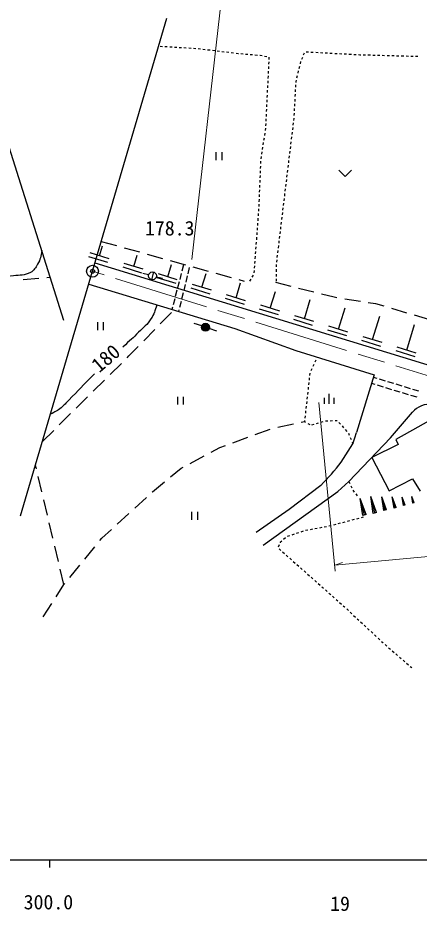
# Model space of a CAD drawing. Units: millimetres, scale not verified. Extents: x 40000 to 680000, y 20000 to 380000.
# Drawn here: x 363994 to 414571, y 198520 to 311100 of the extents above; entities that cross this region are included whole.
import ezdxf
from ezdxf.enums import TextEntityAlignment as Align

# ---------------------------------------------------------------- set-up
doc = ezdxf.new("R2010")
doc.units = ezdxf.units.MM
doc.header["$LTSCALE"] = 1000
doc.header["$PDMODE"] = 32
doc.header["$PDSIZE"] = 500
doc.linetypes.add('CHAIN', pattern=[18.5, 12, -1.5, 3.5, -1.5])
for name, color, linetype, lineweight in [('M-BGD', 7, 'Continuous', 25), ('M-BMK', 2, 'CHAIN', 13), ('M-BMK-SRVR', 3, 'Continuous', 25), ('M-STR-HTXT', 7, 'Continuous', 13), ('M-TTL-BAND', 7, 'Continuous', 25)]:
    doc.layers.add(name, color=color, linetype=linetype, lineweight=lineweight)
doc.layers.add('M-OTRS', color=6, linetype='Continuous')
doc.styles.add('ＭＳ ゴシック', font='')
doc.styles.get('ＭＳ ゴシック').set_extended_font_data('MS Gothic')

msp = doc.modelspace()

# ---------------------------------------------------------------- linework, layer by layer
at = {"layer": 'M-BGD'}
for p, q in [((382234, 307468), (381934, 307486)), ((382833, 307431), (382533, 307450)), ((383431, 307395), (383132, 307413)), ((384030, 307358), (383731, 307376)), ((384629, 307322), (384330, 307340)), ((385228, 307285), (384929, 307303)), ((385827, 307248), (385527, 307267)), ((386426, 307212), (386126, 307230)), ((387023, 307154), (386725, 307189)), ((387618, 307082), (387321, 307118)), ((388214, 307010), (387916, 307046)), ((388810, 306938), (388512, 306974)), ((389405, 306866), (389108, 306902)), ((390001, 306795), (389703, 306831)), ((390597, 306723), (390299, 306759)), ((391193, 306651), (390895, 306687)), ((391751, 306584), (391490, 306615)), ((391788, 306581), (391751, 306584)), ((392386, 306527), (392087, 306554)), ((392984, 306474), (392685, 306501)), ((393581, 306421), (393282, 306448)), ((394179, 306368), (393880, 306395)), ((394514, 306338), (394478, 306341)), ((394774, 306297), (394514, 306338)), ((395367, 306204), (395071, 306250)), ((400004, 306432), (400115, 306710)), ((400334, 306820), (400634, 306804)), ((400933, 306789), (401233, 306773)), ((401533, 306757), (401832, 306741)), ((402132, 306725), (402431, 306709)), ((402731, 306693), (403030, 306677)), ((403330, 306661), (403630, 306645)), ((403929, 306629), (404229, 306614)), ((404528, 306598), (404828, 306582)), ((405127, 306566), (405427, 306550)), ((405727, 306534), (406026, 306518)), ((406326, 306502), (406625, 306486)), ((406925, 306470), (407102, 306461)), ((407102, 306461), (407225, 306458)), ((407525, 306449), (407824, 306441)), ((408124, 306433), (408424, 306424)), ((408724, 306416), (409024, 306408)), ((409324, 306399), (409624, 306391)), ((409924, 306383), (410223, 306374)), ((410523, 306366), (410823, 306358)), ((411123, 306349), (411423, 306341)), ((411723, 306333), (412023, 306324)), ((412323, 306316), (412623, 306308)), ((412922, 306299), (413222, 306291)), ((413522, 306283), (413822, 306274)), ((414122, 306266), (414422, 306258)), ((395638, 305273), (395653, 305572)), ((395681, 306154), (395663, 306157)), ((395667, 305872), (395681, 306154)), ((399599, 305304), (399670, 305596)), ((399781, 305874), (399892, 306153)), ((395580, 304074), (395595, 304374)), ((395609, 304673), (395624, 304973)), ((399315, 304138), (399386, 304430)), ((399457, 304721), (399528, 305013)), ((395522, 302875), (395537, 303175)), ((395551, 303475), (395566, 303774)), ((399052, 302969), (399058, 303084)), ((399058, 303084), (399102, 303264)), ((399173, 303555), (399244, 303847)), ((395465, 301677), (395479, 301976)), ((395493, 302276), (395508, 302576)), ((398989, 301771), (399004, 302071)), ((399020, 302370), (399036, 302670)), ((395407, 300478), (395421, 300778)), ((395436, 301077), (395450, 301377)), ((398926, 300573), (398941, 300872)), ((398957, 301172), (398973, 301471)), ((395349, 299280), (395363, 299579)), ((395378, 299879), (395392, 300178)), ((398863, 299374), (398878, 299674)), ((398894, 299974), (398910, 300273)), ((395291, 298081), (395305, 298381)), ((395320, 298680), (395334, 298980)), ((398783, 298177), (398812, 298417)), ((398812, 298417), (398815, 298476)), ((398831, 298775), (398847, 299075)), ((395262, 297482), (395276, 297781)), ((398638, 296986), (398674, 297284)), ((398710, 297582), (398747, 297880)), ((395106, 296293), (395151, 296589)), ((395196, 296886), (395241, 297183)), ((398492, 295795), (398529, 296093)), ((398565, 296391), (398601, 296689)), ((394926, 295106), (394971, 295403)), ((395016, 295700), (395061, 295996)), ((398420, 295200), (398456, 295497)), ((388935, 294162), (388935, 293162)), ((389685, 294162), (389685, 293162)), ((394746, 293920), (394791, 294217)), ((394836, 294513), (394881, 294810)), ((398275, 294008), (398311, 294306)), ((398347, 294604), (398383, 294902)), ((394618, 292729), (394630, 293028)), ((394656, 293327), (394701, 293623)), ((398130, 292817), (398166, 293115)), ((398202, 293413), (398238, 293711)), ((394569, 291530), (394581, 291829)), ((394593, 292129), (394605, 292429)), ((397986, 291626), (398022, 291924)), ((398058, 292221), (398094, 292519)), ((404465, 291920), (405237, 291090)), ((406053, 291912), (405237, 291090)), ((394520, 290331), (394532, 290630)), ((394544, 290930), (394556, 291230)), ((397842, 290434), (397878, 290732)), ((397914, 291030), (397950, 291328)), ((394471, 289132), (394483, 289431)), ((394495, 289731), (394508, 290031)), ((397698, 289243), (397734, 289541)), ((397770, 289839), (397806, 290137)), ((394422, 287933), (394434, 288232)), ((394446, 288532), (394459, 288832)), ((397554, 288052), (397590, 288350)), ((397626, 288647), (397662, 288945)), ((394397, 287333), (394410, 287633)), ((397410, 286860), (397446, 287158)), ((397482, 287456), (397518, 287754)), ((394314, 286136), (394336, 286435)), ((394358, 286734), (394380, 287034)), ((397266, 285669), (397302, 285967)), ((397338, 286265), (397374, 286563)), ((394226, 284939), (394248, 285238)), ((394270, 285538), (394292, 285837)), ((397194, 285073), (397230, 285371)), ((394138, 283742), (394160, 284042)), ((394182, 284341), (394204, 284640)), ((397051, 283882), (397087, 284180)), ((397122, 284478), (397158, 284776)), ((374508, 282934), (376434, 282397)), ((394050, 282546), (394072, 282845)), ((394094, 283144), (394116, 283443)), ((396909, 282690), (396944, 282988)), ((396980, 283286), (397015, 283584)), ((375484, 280733), (373094, 281466)), ((374289, 281100), (374679, 282371)), ((377398, 282129), (379324, 281593)), ((393962, 281349), (393984, 281648)), ((394006, 281947), (394028, 282246)), ((396766, 281499), (396802, 281797)), ((396838, 282095), (396873, 282393)), ((375338, 280255), (372947, 280988)), ((378591, 279781), (379027, 281203)), ((380288, 281324), (382214, 280788)), ((383178, 280520), (385104, 279983)), ((393874, 280152), (393896, 280451)), ((393918, 280751), (393940, 281050)), ((396624, 280307), (396660, 280605)), ((396695, 280903), (396731, 281201)), ((373715, 280230), (423515, 264961)), ((379640, 278936), (377250, 279669)), ((379786, 279414), (377396, 280147)), ((382894, 278462), (383376, 280035)), ((384869, 279964), (384668, 279190)), ((385605, 279637), (385415, 278859)), ((386068, 279715), (387994, 279178)), ((393786, 278955), (393808, 279255)), ((393830, 279554), (393852, 279853)), ((396602, 279709), (396602, 280009)), ((396602, 279109), (396602, 279409)), ((364650, 278118), (366642, 278298)), ((367638, 278388), (368078, 278428)), ((380473, 278703), (379728, 278881)), ((381076, 279075), (380846, 278102)), ((381448, 278474), (382243, 278285)), ((383942, 277617), (381552, 278350)), ((384089, 278095), (381699, 278828)), ((384593, 278899), (384392, 278125)), ((385344, 278568), (385154, 277791)), ((387196, 277142), (387725, 278868)), ((388958, 278910), (390885, 278374)), ((391848, 278105), (392503, 277923)), ((393225, 277909), (393379, 278166)), ((393533, 278423), (393688, 278681)), ((396602, 278509), (396602, 278809)), ((396602, 277909), (396602, 278209)), ((372924, 277537), (391352, 271954)), ((384317, 277834), (384116, 277060)), ((385083, 277499), (384893, 276722)), ((388245, 276298), (385854, 277031)), ((388391, 276776), (386001, 277509)), ((391498, 275823), (392074, 277700)), ((396447, 277782), (398387, 277296)), ((399357, 277052), (401297, 276565)), ((384041, 276769), (383841, 275995)), ((384822, 276431), (384632, 275654)), ((392693, 275457), (390303, 276190)), ((395801, 274504), (396453, 276632)), ((402267, 276322), (403867, 275921)), ((403867, 275921), (404213, 275866)), ((383765, 275705), (383565, 274930)), ((384560, 275362), (384370, 274585)), ((392547, 274979), (390157, 275712)), ((396996, 274138), (394606, 274871)), ((400103, 273185), (400841, 275593)), ((405201, 275710), (407176, 275399)), ((408164, 275244), (409065, 275102)), ((409065, 275102), (410108, 274792)), ((381946, 272542), (383342, 273974)), ((383490, 274640), (383417, 274358)), ((384299, 274294), (384253, 274105)), ((396849, 273660), (394459, 274393)), ((404405, 271866), (405229, 274553)), ((411067, 274507), (412984, 273937)), ((413942, 273653), (415860, 273083)), ((374014, 272748), (374014, 271748)), ((374764, 272748), (374764, 271748)), ((387172, 272267), (386225, 272586)), ((401151, 272341), (398761, 273073)), ((401298, 272819), (398908, 273552)), ((408708, 270547), (409615, 273505)), ((413010, 269228), (414000, 272457)), ((379851, 270395), (381248, 271827)), ((389073, 271626), (388125, 271946)), ((391352, 271954), (399030, 269170)), ((405454, 271022), (403064, 271754)), ((405600, 271500), (403210, 272232)), ((409756, 269702), (407366, 270435)), ((409903, 270180), (407512, 270913)), ((377990, 268487), (379153, 269679)), ((399030, 269170), (408913, 266116)), ((414058, 268383), (411668, 269116)), ((414205, 268861), (411815, 269594)), ((377752, 268251), (377990, 268487)), ((401540, 267970), (401417, 267696)), ((375619, 266142), (377041, 267548)), ((401046, 266876), (400923, 266603)), ((401293, 267423), (401170, 267149)), ((400730, 265734), (400697, 265436)), ((400795, 266320), (400763, 266032)), ((400799, 266329), (400795, 266320)), ((408913, 266116), (406662, 258832)), ((409286, 265636), (408809, 265780)), ((373486, 264032), (374908, 265439)), ((400663, 265138), (400630, 264839)), ((409036, 264876), (408573, 265015)), ((410090, 264558), (409324, 264789)), ((410339, 265319), (409573, 265550)), ((411392, 265002), (410626, 265232)), ((412445, 264684), (411679, 264915)), ((413499, 264367), (412733, 264598)), ((400531, 263945), (400498, 263647)), ((400597, 264541), (400564, 264243)), ((403249, 262473), (403249, 263723)), ((411143, 264241), (410377, 264472)), ((412196, 263924), (411430, 264155)), ((413249, 263607), (412483, 263837)), ((414303, 263289), (413537, 263520)), ((414552, 264050), (413786, 264280)), ((371353, 261923), (372775, 263329)), ((384099, 263354), (384099, 262354)), ((384849, 263354), (384849, 262354)), ((400398, 262752), (400365, 262454)), ((400465, 263349), (400431, 263050)), ((402624, 262473), (402624, 263223)), ((403874, 262473), (403874, 263223)), ((369220, 259813), (370642, 261220)), ((400266, 261560), (400233, 261261)), ((400332, 262156), (400299, 261858)), ((410969, 258163), (413716, 261402)), ((417794, 261424), (411626, 257958)), ((399693, 260150), (400119, 260241)), ((400133, 260367), (400119, 260241)), ((400119, 260241), (400267, 260150)), ((400200, 260963), (400166, 260665)), ((402194, 260146), (402480, 260235)), ((402770, 260305), (403070, 260317)), ((403369, 260329), (403669, 260341)), ((403969, 260353), (404233, 260364)), ((404233, 260364), (404257, 260337)), ((404455, 260113), (404654, 259888)), ((367087, 257704), (368509, 259110)), ((393914, 258589), (395791, 259281)), ((396760, 259521), (398715, 259940)), ((400522, 259993), (400778, 259836)), ((401048, 259790), (401334, 259879)), ((401621, 259968), (401907, 260057)), ((404853, 259663), (405052, 259439)), ((405251, 259214), (405449, 258989)), ((391100, 257551), (392976, 258243)), ((405647, 258764), (405768, 258489)), ((405711, 252669), (410969, 258163)), ((405889, 258215), (406010, 257940)), ((411626, 257958), (411926, 257330)), ((388353, 256361), (389452, 256943)), ((389452, 256943), (390161, 257205)), ((406131, 257666), (406235, 257430)), ((411926, 257330), (408598, 255686)), ((385701, 254957), (387469, 255893)), ((408598, 255686), (410780, 251490)), ((366342, 254264), (366223, 254767)), ((384581, 254364), (384818, 254490)), ((383248, 253258), (384581, 254364)), ((367035, 251345), (366573, 253291)), ((380979, 251376), (382478, 252620)), ((402200, 252182), (398188, 249153)), ((404329, 251404), (405711, 252669)), ((405711, 252669), (405842, 252399)), ((410780, 251490), (413728, 253019)), ((413728, 253019), (414683, 251463)), ((380940, 251341), (380979, 251376)), ((394914, 244650), (404329, 251404)), ((405973, 252129), (406103, 251859)), ((406234, 251589), (406306, 251440)), ((406306, 251440), (406391, 251336)), ((406582, 251104), (406773, 250873)), ((367727, 248426), (367265, 250372)), ((378729, 249314), (380203, 250665)), ((407682, 248454), (407148, 250510)), ((407888, 248507), (407148, 250510)), ((407476, 248400), (407148, 250510)), ((408996, 248699), (408462, 250756)), ((409201, 248753), (408462, 250756)), ((408790, 248646), (408462, 250756)), ((410303, 249039), (409863, 250738)), ((410473, 249083), (409863, 250738)), ((410134, 248995), (409863, 250738)), ((411544, 249360), (411191, 250722)), ((411680, 249396), (411191, 250722)), ((411408, 249325), (411191, 250722)), ((412720, 249666), (412450, 250707)), ((412824, 249693), (412450, 250707)), ((412616, 249639), (412450, 250707)), ((413848, 249958), (413640, 250760)), ((413928, 249979), (413640, 250760)), ((413768, 249938), (413640, 250760)), ((413928, 249979), (413768, 249938)), ((385895, 248847), (385895, 247847)), ((386645, 248847), (386645, 247847)), ((398188, 249153), (394013, 246247)), ((410473, 249083), (410134, 248995)), ((411680, 249396), (411408, 249325)), ((412824, 249693), (412616, 249639)), ((376517, 247287), (377992, 248638)), ((405793, 247706), (405503, 247630)), ((406373, 247859), (406083, 247783)), ((406954, 248012), (406663, 247936)), ((407534, 248165), (407244, 248089)), ((407888, 248507), (407476, 248400)), ((409201, 248753), (408790, 248646)), ((368419, 245507), (367958, 247453)), ((374593, 245522), (375780, 246611)), ((401117, 246640), (400822, 246588)), ((401708, 246745), (401413, 246692)), ((402299, 246849), (402003, 246797)), ((402890, 246953), (402594, 246901)), ((403472, 247094), (403182, 247018)), ((404053, 247247), (403763, 247171)), ((404633, 247400), (404343, 247324)), ((405213, 247553), (404923, 247477)), ((374346, 245221), (374593, 245522)), ((397711, 245563), (397488, 245362)), ((398236, 245828), (397951, 245735)), ((398806, 246015), (398521, 245921)), ((399376, 246201), (399091, 246108)), ((399946, 246388), (399661, 246295)), ((400247, 246487), (400231, 246482)), ((400526, 246536), (400247, 246487)), ((369111, 242588), (368650, 244534)), ((372447, 242899), (373713, 244447)), ((396927, 244682), (396807, 244407)), ((397054, 244972), (397048, 244957)), ((397265, 245162), (397054, 244972)), ((396919, 244183), (397143, 243984)), ((397367, 243785), (397592, 243586)), ((397816, 243387), (398040, 243187)), ((370547, 240577), (371813, 242125)), ((398265, 242988), (398489, 242789)), ((398714, 242590), (398938, 242391)), ((399162, 242191), (399387, 241992)), ((369803, 239669), (369342, 241615)), ((399611, 241793), (399835, 241594)), ((400060, 241395), (400284, 241196)), ((400508, 240996), (400733, 240797)), ((369803, 239669), (369914, 239804)), ((400957, 240598), (401181, 240399)), ((401406, 240200), (401630, 240001)), ((401854, 239801), (402079, 239602)), ((368812, 238135), (369803, 239669)), ((402303, 239403), (402527, 239204)), ((402752, 239005), (402976, 238806)), ((403200, 238606), (403425, 238407)), ((403649, 238208), (403873, 238009)), ((404098, 237810), (404322, 237610)), ((367184, 235616), (368269, 237296)), ((404546, 237411), (404771, 237212)), ((404995, 237013), (405159, 236867)), ((405159, 236867), (405218, 236812)), ((405438, 236608), (405657, 236403)), ((405876, 236199), (406096, 235994)), ((406315, 235790), (406535, 235585)), ((406754, 235380), (406974, 235176)), ((407193, 234971), (407413, 234767)), ((407632, 234562), (407851, 234358)), ((408071, 234153), (408290, 233948)), ((408510, 233744), (408729, 233539)), ((408949, 233335), (409168, 233130)), ((409388, 232926), (409607, 232721)), ((409826, 232517), (409990, 232364)), ((409990, 232364), (410048, 232314)), ((410275, 232118), (410501, 231922)), ((410728, 231725), (410955, 231529)), ((411182, 231333), (411409, 231136)), ((411636, 230940), (411863, 230744)), ((412090, 230548), (412316, 230351)), ((412543, 230155), (412770, 229959)), ((412997, 229762), (413224, 229566)), ((413451, 229370), (413633, 229212))]:
    msp.add_line(p, q, dxfattribs=at)
msp.add_lwpolyline([(404734, 255109), (406235, 257430), (406453, 258187), (406662, 258832)], dxfattribs=at)
for centre, radius in [((380961, 278588), 500), ((387646, 272107), 500), ((387646, 272107), 500), ((387646, 272107), 400), ((387646, 272107), 300), ((387646, 272107), 200), ((387646, 272107), 100), ((387646, 272107), 20)]:
    msp.add_circle(centre, radius, dxfattribs=at)
for centre, radius, start, end in [((415974, 259401), 3017, 85.10939, 138.4577), ((381017, 273084), 29759, 315.38363, 322.84191)]:
    msp.add_arc(centre, radius, start, end, dxfattribs=at)
for points, knots in [([(367014, 281783), (366880, 281015), (366847, 280667), (366485, 280065), (366205, 279598), (366067, 279253), (365585, 279001), (364834, 278609), (364298, 278678), (363456, 278591), (361195, 278359), (359912, 278473), (357643, 278346), (354890, 278191), (353996, 278106), (350602, 277813)], [0, 0, 0, 0, 1, 1, 1, 2, 2, 2, 3, 3, 3, 4, 4, 4, 5, 5, 5, 5]), ([(381503, 274938), (381270, 274131), (381158, 273811), (380772, 273172), (380310, 272407), (379843, 272131), (379217, 271494), (378463, 270727), (378188, 270487), (377211, 269611)], [0, 0, 0, 0, 1, 1, 1, 2, 2, 2, 3, 3, 3, 3]), ([(373650, 266254), (372086, 264638), (371692, 264220), (370416, 262938), (370033, 262554), (369856, 262296), (369433, 261956), (368958, 261573), (368731, 261466), (368100, 261144)], [0, 0, 0, 0, 1, 1, 1, 2, 2, 2, 3, 3, 3, 3])]:
    msp.add_open_spline(points, degree=3, knots=knots, dxfattribs=at)
msp.add_point((387646, 272107), dxfattribs=at)
at = {"layer": 'M-BMK'}
msp.add_line((423095, 263670), (373403, 279165), dxfattribs=at)
at = {"layer": 'M-BMK-SRVR'}
for p, q in [((373403, 279165), (382754, 311069)), ((369808, 272974), (361334, 299695)), ((364334, 248346), (373403, 279165))]:
    msp.add_line(p, q, dxfattribs=at)
msp.add_circle((373403, 279165), 750, dxfattribs=at)
at = {"layer": 'M-OTRS'}
msp.add_point((373403, 279165), dxfattribs=at)
at = {"layer": 'M-STR-HTXT'}
for p, q in [((385905, 280644), (390449, 320679)), ((401916, 262619), (404006, 241383)), ((403932, 242134), (442424, 245650)), ((403932, 242134), (404905, 242474))]:
    msp.add_line(p, q, dxfattribs=at)
at = {"layer": 'M-TTL-BAND'}
for p, q in [((40000, 205000), (579000, 205000)), ((368000, 205000), (368000, 204000))]:
    msp.add_line(p, q, dxfattribs=at)

# ---------------------------------------------------------------- texts
at = {"layer": 'M-BGD', "style": 'ＭＳ ゴシック'}
msp.add_text('178.3', height=1833, dxfattribs=at).set_placement((380019, 283125), align=Align.BOTTOM_LEFT)
msp.add_text('180', height=1833, rotation=40.601, dxfattribs=at).set_placement((374603, 265876), align=Align.BOTTOM_LEFT)
at = {"layer": 'M-TTL-BAND', "style": 'ＭＳ ゴシック'}
for s, p in [('300.0', (367844, 198195)), ('19', (404603, 198000))]:
    msp.add_text(s, height=1833, dxfattribs=at).set_placement(p, align=Align.BOTTOM_CENTER)

doc.saveas('drawing.dxf')
